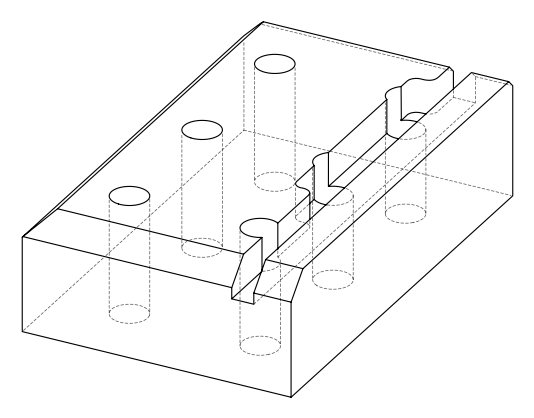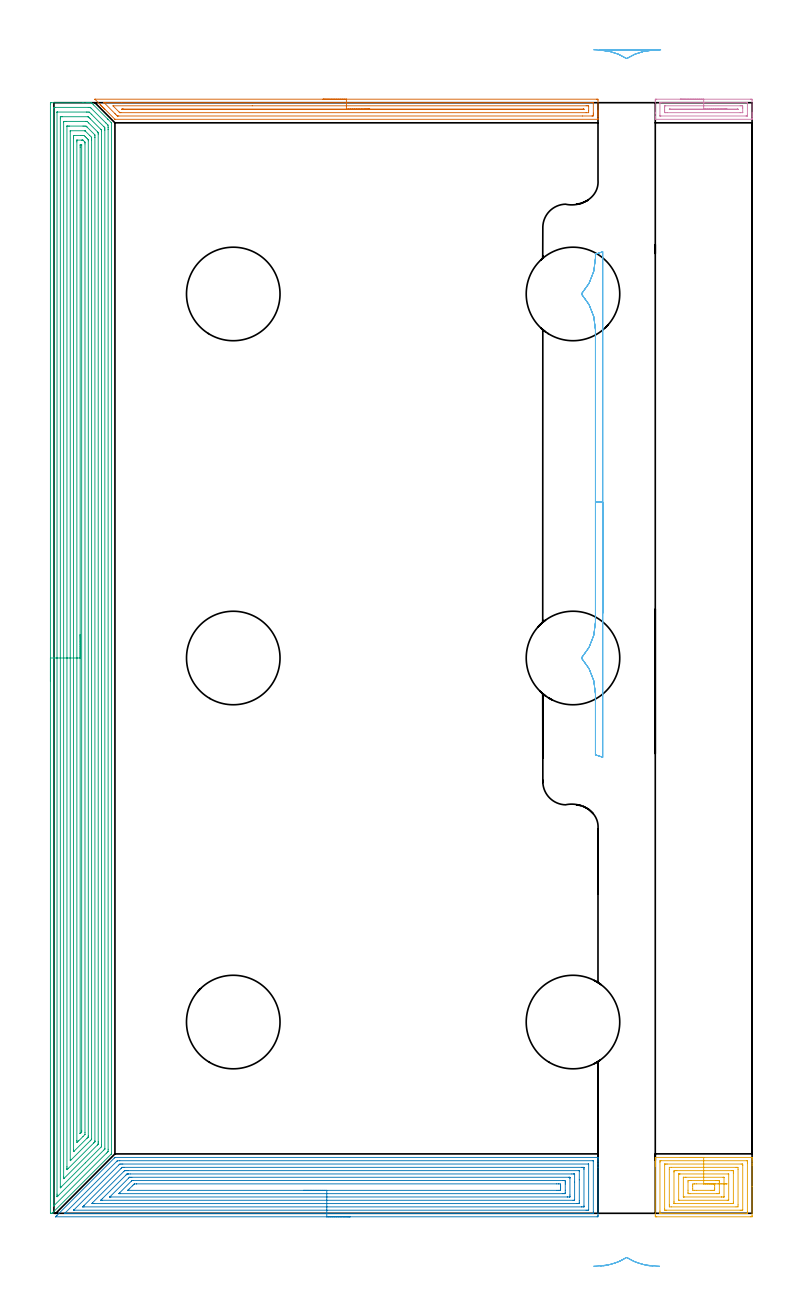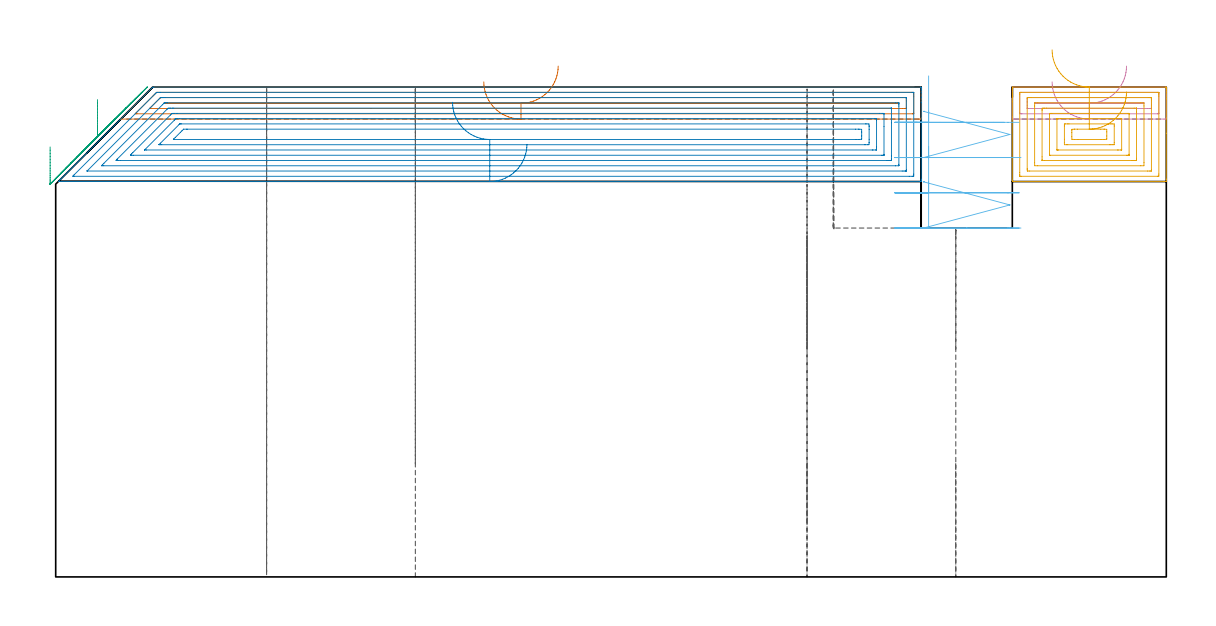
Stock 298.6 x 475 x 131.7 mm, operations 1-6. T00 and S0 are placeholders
(PLAN: 13 operations, 3 tool changes, 86.5 min)
(1 AREA_MILL | FG_CHAMFER_SURFACE | UGT0205_001 | 6.9 min | 8340 mm3)
(2 AREA_MILL_1 | FG_CHAMFER_SURFACE_1 | UGT0205_001 | 16.29 min | 77318 mm3)
(3 AREA_MILL_2 | FG_CHAMFER_SURFACE_2 | UGT0205_001 | 37.17 min | 156123 mm3)
(4 AREA_MILL_3 | FG_CHAMFER_SURFACE_3 | UGT0205_001 | 1.48 min | 1726 mm3)
(5 AREA_MILL_4 | FG_CHAMFER_SURFACE_4 | UGT0205_001 | 3.45 min | 16050 mm3)
(6 MILL_RECTANGULAR_SLOT | SLOT_RECTANGULAR | UGT0201_009 | Follow Part, ap 11.25, ae 75% | 5.75 min | 471475 mm3)
(7 MILL_RECTANGULAR_SLOT_1 | SLOT_RECTANGULAR_1 | UGT0201_094 | Follow Part, ap 5, ae 75% | 12.22 min | 221567 mm3)
(8 INDEXABLE_INSERT_DRILL_THROUGH_HOLE_FROM_SOLID | STEP1HOLE | NXT0302_035 | 0.55 min | 165338 mm3)
(9 INDEXABLE_INSERT_DRILL_THROUGH_HOLE_FROM_SOLID_1 | STEP1HOLE_1 | NXT0302_035 | 0.55 min | 118722 mm3)
(10 INDEXABLE_INSERT_DRILL_THROUGH_HOLE_FROM_SOLID_2 | STEP1HOLE_2 | NXT0302_035 | 0.55 min | 165401 mm3)
(11 INDEXABLE_INSERT_DRILL_THROUGH_HOLE_FROM_SOLID_3 | STEP1HOLE_3 | NXT0302_035 | 0.55 min | 138686 mm3)
(12 INDEXABLE_INSERT_DRILL_THROUGH_HOLE_FROM_SOLID_4 | STEP1HOLE_4 | NXT0302_035 | 0.55 min | 165448 mm3)
(13 INDEXABLE_INSERT_DRILL_THROUGH_HOLE_FROM_SOLID_5 | STEP1HOLE_5 | NXT0302_035 | 0.55 min | 118642 mm3)
(TOOL UGT0205_001 | Chamfer Mill 20 x 3 x 45 deg. | D20 FL50 Z2)
(TOOL UGT0201_009 | End Mill 45 mm | D45 FL63 Z6)
(TOOL UGT0201_094 | End mill 20 mm | D20 FL38 Z4)
(TOOL NXT0302_035 | Index. Insert Drill 40mm [880-D4000L40-05] | D40 PA176 FL200 Z2)
(OP 1 AREA_MILL)
G17 G21 G94 G90
T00 M6
G54
G17 G0 G90 X115.1 Y476.5 S1061 M3
G43 Z141.7 H0
Z133.1
G94 G1 X115.138 Z132.228 F250.
X115.252 Z131.363
X115.441 Z130.512
X115.703 Z129.68
X116.037 Z128.874
X116.44 Z128.1
X116.909 Z127.364
X117.44 Z126.672
X118.029 Z126.029
X118.672 Z125.44
X119.364 Z124.908
X120.1 Z124.44
X120.874 Z124.037
X121.68 Z123.703
X122.512 Z123.441
X123.364 Z123.252
X124.229 Z123.138
X125.1 Z123.1
X232.105
X232.471 Y476.497 Z123.101
X232.69 Y476.492 Z123.105
X232.7 Y476.138 Z123.459
Y471.762 Z127.832
Y471.18 Z128.417
Y470.887 Z128.709
Y470.305 Z129.292
Y470.012 Z129.584
Y469.427 Z130.173
Y469.137 Z130.462
Y468.142 Z131.457
X232.698 Y468.02 Z131.573
X232.69 Y467.902 Z131.688
X232.551 Y467.9 Z131.7
X26.121
X26.104 Y467.904 Z131.695
X26.09 Y467.91 Z131.688
X21.8 Y472.198 Z127.398
X21.662 Y472.337 Z127.261
X21.501 Y472.498 Z127.1
X21.36 Y472.638 Z126.958
X21.216 Y472.783 Z126.815
X21.072 Y472.927 Z126.671
X20.923 Y473.075 Z126.52
X20.77 Y473.229 Z126.369
X20.642 Y473.357 Z126.241
X20.485 Y473.513 Z126.082
X20.324 Y473.675 Z125.923
X20.213 Y473.786 Z125.812
X20.047 Y473.95 Z125.644
X19.879 Y474.121 Z125.477
X19.784 Y474.215 Z125.382
X17.614 Y476.386 Z123.214
X17.507 Y476.492 Z123.106
X17.601 Y476.498 Z123.101
X17.649 Y476.5 Z123.1
X125.1
Y475.086 Z124.514
X230.322 Y475.085 Z124.515
X230.504 Y475.084 Z124.516
X230.659 Y475.08 Z124.52
X230.69 Y475.079 Z124.521
X230.694 Y475.058 Z124.542
X230.697 Y475.033 Z124.567
X230.7 Y474.892 Z124.708
Y470.516 Z129.084
X230.696 Y470.012 Z129.588
X230.691 Y469.65 Z129.95
X230.668 Y469.321 Z130.279
X230.322 Y469.317 Z130.283
X230.14 Y469.315 Z130.285
X226.104 Y469.314 Z130.286
X27.723
X27.368 Y469.317 Z130.283
X27.191 Y469.32 Z130.28
X27.15 Y469.321 Z130.279
X27.104 Y469.358 Z130.242
X27.012 Y469.442 Z130.158
X26.438 Y470.012 Z129.588
X26.121 Y470.329 Z129.271
X21.662 Y474.79 Z124.81
X21.433 Y475.025 Z124.575
X21.388 Y475.073 Z124.527
X21.459 Y475.079 Z124.521
X21.662 Y475.083 Z124.517
X21.843 Y475.085 Z124.515
X28.963 Y475.086 Z124.514
X125.1
Y473.672 Z125.928
X227.646 Y473.671 Z125.929
X228.378 Y473.67 Z125.93
X228.538 Y473.668 Z125.932
X228.69 Y473.664 Z125.936
X228.695 Y473.513 Z126.087
X228.699 Y473.355 Z126.245
X228.7 Y471.604 Z127.996
X228.695 Y470.887 Z128.713
X228.693 Y470.736 Z128.864
X227.646 Y470.729 Z128.871
X28.634
X28.31 Y470.731 Z128.869
X28.218 Y470.734 Z128.866
X28.173 Y470.737 Z128.863
X28.162 Y470.746 Z128.854
X28.11 Y470.792 Z128.808
X28.012 Y470.887 Z128.713
X27.904 Y470.995 Z128.605
X25.387 Y473.513 Z126.087
X25.229 Y473.671 Z125.929
X84.824 Y473.672 Z125.928
X125.1
Y472.257 Z127.343
X226.367
X226.426 Y472.255 Z127.345
X226.542 Y472.25 Z127.35
X226.69 Y472.241 Z127.359
X226.691 Y472.2 Z127.4
X226.69 Y472.159 Z127.441
X226.542 Y472.15 Z127.45
X226.426 Y472.145 Z127.456
X226.367 Y472.143 Z127.457
X30.075
X29.687 Y472.146 Z127.454
X29.293 Y472.15 Z127.45
X29.2 Y472.161 Z127.439
X29.154 Y472.203 Z127.397
X29.125 Y472.233 Z127.367
X29.112 Y472.249 Z127.351
X29.127 Y472.251 Z127.349
X29.186 Y472.254 Z127.346
X29.57 Y472.257 Z127.343
X29.687
X125.1
X125.972 Z127.381
X126.837 Z127.495
X127.688 Z127.683
X128.52 Z127.946
X129.326 Z128.28
X130.1 Z128.682
X130.836 Z129.151
X131.528 Z129.682
X132.171 Z130.272
X132.761 Z130.915
X133.292 Z131.607
X133.76 Z132.343
X134.163 Z133.116
X134.497 Z133.922
X134.759 Z134.754
X134.948 Z135.606
X135.062 Z136.471
X135.1 Z137.343
G0 Z141.7
M5
M2
(OP 2 AREA_MILL_1)
G17 G21 G94 G90
T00 M6
G54
G17 G0 G90 X126.7 Y-1.5 S1061 M3
G43 Z141.7 H0
Z116.3
G94 G1 X126.662 Z115.428 F250.
X126.548 Z114.564
X126.359 Z113.712
X126.097 Z112.88
X125.763 Z112.074
X125.36 Z111.3
X124.891 Z110.564
X124.36 Z109.872
X123.771 Z109.229
X123.128 Z108.64
X122.436 Z108.108
X121.7 Z107.64
X120.926 Z107.237
X120.12 Z106.903
X119.288 Z106.641
X118.436 Z106.452
X117.572 Z106.338
X116.7 Z106.3
X0.791
X0.735 Y-1.495 Z106.303
X0.719 Y-1.492 Z106.305
X0.735 Y-1.463 Z106.334
X1.321 Y-0.879 Z106.921
X25.822 Y23.622 Z131.421
X26.065 Y23.867 Z131.663
X26.077 Y23.878 Z131.674
X26.104 Y23.897 Z131.686
X26.373 Y23.9 Z131.7
X232.52
X232.69 Y23.904 Z131.696
X232.694 Y23.827 Z131.619
X232.7 Y23.381 Z131.18
Y23.115 Z130.915
Y22.377 Z130.172
Y21.114 Z128.911
Y19.694 Z127.49
Y-0.871 Z106.927
X232.698 Y-1.135 Z106.662
X232.69 Y-1.492 Z106.306
X232.334 Y-1.499 Z106.299
X116.7 Y-1.5 Z106.3
Y-0.086 Z107.714
X4.909 Y-0.085 Z107.715
X4.8 Y-0.083 Z107.717
X4.599 Y-0.079 Z107.721
X4.684 Y0.023 Z107.823
X4.793 Y0.139 Z107.939
X4.909 Y0.259 Z108.059
X26.7 Y22.05 Z129.85
X27.03 Y22.377 Z130.177
X27.112 Y22.454 Z130.254
X27.135 Y22.474 Z130.274
X27.164 Y22.48 Z130.28
X27.267 Y22.481 Z130.281
X28.053 Y22.486 Z130.286
X28.162
X230.389 Y22.485 Z130.285
X230.606 Y22.483 Z130.283
X230.668 Y22.48 Z130.28
X230.692 Y22.477 Z130.277
X230.694 Y22.473 Z130.273
X230.698 Y22.437 Z130.237
X230.699 Y22.377 Z130.177
Y0.498 Z108.298
X230.692 Y0.023 Z107.823
X230.69 Y-0.075 Z107.725
X230.498 Y-0.082 Z107.718
X230.388 Y-0.085 Z107.715
X230.28
X229.494 Y-0.086 Z107.714
X116.7
Y1.328 Z109.128
X8.546 Y1.329 Z109.129
X8.486 Y1.33 Z109.13
X8.458 Y1.333 Z109.133
X8.449 Y1.334 Z109.134
X8.451 Y1.343 Z109.143
X8.459 Y1.358 Z109.158
X8.467 Y1.368 Z109.168
X8.486 Y1.387 Z109.187
X27.689 Y20.589 Z128.389
X27.926 Y20.824 Z128.624
X28.162 Y21.055 Z128.855
X28.58 Y21.065 Z128.865
X29.056 Y21.069 Z128.869
X29.468 Y21.071 Z128.871
X228.491
X228.652 Y21.069 Z128.869
X228.678 Y21.068 Z128.868
X228.686 Y21.066 Z128.866
X228.69 Y21.047 Z128.847
X228.696 Y20.937 Z128.737
X228.699 Y20.797 Z128.597
Y1.604 Z109.404
X228.693 Y1.394 Z109.194
X228.69 Y1.339 Z109.139
X228.67 Y1.335 Z109.135
X228.612 Y1.332 Z109.132
X228.491 Y1.33 Z109.13
X228.08 Y1.329 Z109.129
X227.597 Y1.328 Z109.128
X116.7
Y2.743 Z110.543
X12.921
X12.559 Y2.746 Z110.546
X12.378 Y2.749 Z110.549
X12.311 Y2.751 Z110.551
X12.334 Y2.776 Z110.576
X12.608 Y3.056 Z110.856
X12.885 Y3.336 Z111.136
X12.958 Y3.409 Z111.209
X28.703 Y19.154 Z126.954
X29.056 Y19.505 Z127.305
X29.153 Y19.597 Z127.397
X29.208 Y19.647 Z127.447
X29.308 Y19.65 Z127.45
X29.522 Y19.654 Z127.454
X29.95 Y19.657 Z127.457
X29.987
X225.845
X226.667 Y19.652 Z127.452
X226.685 Y19.651 Z127.451
X226.69 Y19.635 Z127.435
X226.695 Y19.581 Z127.381
X226.698 Y19.47 Z127.27
X226.7 Y19.247 Z127.047
Y18.803 Z126.603
Y3.154 Z110.954
X226.698 Y2.931 Z110.731
X226.695 Y2.82 Z110.62
X226.69 Y2.765 Z110.565
X226.685 Y2.749 Z110.549
X226.66 Y2.748 Z110.548
X225.808 Y2.743 Z110.543
X225.771
X116.7
Y4.157 Z111.957
X17.43
X16.871 Y4.158 Z111.958
X16.535 Y4.16 Z111.96
X16.216 Y4.164 Z111.964
X16.495 Y4.494 Z112.294
X16.514 Y4.515 Z112.315
X29.95 Y17.952 Z125.752
X30.238 Y18.228 Z126.028
X30.514 Y18.236 Z126.036
X30.845 Y18.24 Z126.04
X31.402 Y18.243 Z126.043
X31.739
X224.577
X224.666 Y18.241 Z126.041
X224.68 Y18.24 Z126.04
X224.689 Y18.237 Z126.037
X224.692 Y18.219 Z126.019
X224.698 Y18.121 Z125.921
X224.7 Y14.32 Z122.12
Y5.388 Z113.188
X224.698 Y4.709 Z112.509
X224.694 Y4.494 Z112.294
X224.684 Y4.164 Z111.964
X224.354 Y4.16 Z111.96
X224.019 Y4.158 Z111.958
X223.462 Y4.157 Z111.957
X116.7
Y5.571 Z113.371
X20.823 Y5.572 Z113.372
X20.296 Y5.576 Z113.376
X20.113 Y5.578 Z113.378
X20.096 Y5.637 Z113.437
X20.113 Y5.66 Z113.46
X20.422 Y5.973 Z113.773
X20.73 Y6.282 Z114.082
X30.845 Y16.396 Z124.196
X31.156 Y16.7 Z124.5
X31.243 Y16.784 Z124.584
X31.299 Y16.822 Z124.622
X31.384 Y16.824 Z124.624
X31.739 Y16.828 Z124.628
X31.922 Y16.829 Z124.629
X32.633
X221.52
X222.231 Y16.828 Z124.628
X222.416 Y16.826 Z124.626
X222.609 Y16.822 Z124.622
X222.69 Y16.815 Z124.615
X222.693 Y16.768 Z124.568
X222.698 Y16.544 Z124.344
X222.7 Y13.307 Z121.107
X222.699 Y5.814 Z113.614
X222.696 Y5.657 Z113.457
X222.692 Y5.601 Z113.401
X222.688 Y5.577 Z113.377
X222.674 Y5.576 Z113.376
X222.586 Y5.574 Z113.374
X222.231 Y5.571 Z113.371
X222.048
X116.7
Y6.985 Z114.785
X24.393 Y6.986 Z114.786
X24.011 Y6.989 Z114.789
X23.905 Y6.992 Z114.792
X23.901 Y6.993 Z114.793
X23.904 Y7. Z114.8
X23.922 Y7.022 Z114.822
X23.989 Y7.091 Z114.891
X24.073 Y7.176 Z114.976
X31.93 Y15.032 Z122.832
X32.126 Y15.224 Z123.024
X32.299 Y15.389 Z123.189
X32.331 Y15.408 Z123.208
X32.379 Y15.411 Z123.211
X32.444 Y15.413 Z123.213
X32.633 Y15.414 Z123.214
X33.336 Y15.415 Z123.215
X220.252 Y15.414 Z123.214
X220.442 Y15.413 Z123.213
X220.633 Y15.41 Z123.21
X220.68 Y15.408 Z123.208
X220.69 Y15.377 Z123.177
X220.695 Y15.309 Z123.109
X220.698 Y15.224 Z123.024
X220.7 Y14.966 Z122.766
Y7.813 Z115.613
X220.695 Y7.176 Z114.976
X220.691 Y7.048 Z114.848
X220.687 Y6.992 Z114.792
X220.629 Y6.99 Z114.79
X220.442 Y6.988 Z114.788
X219.739 Y6.985 Z114.785
X219.548
X116.7
Y8.399 Z116.199
X28.508 Y8.4 Z116.2
X28.162 Y8.401 Z116.201
X27.829 Y8.403 Z116.203
X27.781 Y8.406 Z116.206
X27.768 Y8.411 Z116.211
X27.778 Y8.426 Z116.226
X27.791 Y8.441 Z116.241
X27.89 Y8.543 Z116.343
X28.162 Y8.815 Z116.615
X33.156 Y13.807 Z121.607
X33.282 Y13.931 Z121.731
X33.33 Y13.974 Z121.774
X33.356 Y13.994 Z121.794
X33.387 Y13.995 Z121.795
X33.528 Y13.998 Z121.798
X33.857 Y14. Z121.8
X217.759
X218.09 Y13.998 Z121.798
X218.653 Y13.993 Z121.793
X218.696 Y13.435 Z121.235
X218.699 Y13.39 Z121.19
X218.7 Y12.541 Z120.341
Y9.859 Z117.659
X218.698 Y8.965 Z116.765
X218.697 Y8.921 Z116.721
X218.653 Y8.407 Z116.207
X218.321 Y8.403 Z116.203
X217.759 Y8.4 Z116.2
X217.43
X116.7 Y8.399 Z116.199
Y9.814 Z117.614
X31.783
X31.739 Y9.815 Z117.615
X31.694 Y9.818 Z117.618
X31.631 Y9.823 Z117.623
X31.66 Y9.859 Z117.659
X31.698 Y9.9 Z117.7
X31.739 Y9.943 Z117.743
X32.144 Y10.348 Z118.148
X33.528 Y11.731 Z119.531
X33.934 Y12.135 Z119.935
X34.346 Y12.541 Z120.341
X34.386 Y12.577 Z120.377
X34.422 Y12.579 Z120.379
X35.271 Y12.586 Z120.386
X35.316
X215.031
X215.927 Y12.585 Z120.385
X215.97 Y12.583 Z120.383
X216.69 Y12.541 Z120.341
X216.699 Y11.813 Z119.613
X216.7 Y11.647 Z119.447
Y10.918 Z118.718
X216.699 Y10.753 Z118.553
X216.696 Y10.028 Z117.828
X216.69 Y9.859 Z117.659
X216.013 Y9.817 Z117.617
X215.97 Y9.816 Z117.616
X215.121 Y9.814 Z117.614
X116.7
X115.828 Z117.652
X114.963 Z117.766
X114.112 Z117.954
X113.28 Z118.217
X112.474 Z118.551
X111.7 Z118.953
X110.964 Z119.422
X110.272 Z119.953
X109.629 Z120.543
X109.04 Z121.186
X108.508 Z121.878
X108.04 Z122.614
X107.637 Z123.388
X107.303 Z124.194
X107.041 Z125.026
X106.852 Z125.877
X106.738 Z126.742
X106.7 Z127.614
G0 Z141.7
M5
M2
(OP 3 AREA_MILL_2)
G17 G21 G94 G90
T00 M6
G54
G17 G0 G90 X-1.5 Y227.5 S1061 M3
G43 Z141.7 H0
Z115.6
G94 G1 Y227.538 Z114.728 F250.
Y227.652 Z113.864
Y227.841 Z113.012
Y228.103 Z112.18
Y228.437 Z111.374
Y228.84 Z110.6
Y229.308 Z109.864
Y229.84 Z109.172
Y230.429 Z108.529
Y231.072 Z107.94
Y231.764 Z107.408
Y232.5 Z106.94
Y233.274 Z106.537
Y234.08 Z106.203
Y234.912 Z105.941
Y235.763 Z105.752
Y236.628 Z105.638
Y237.5 Z105.6
Y474.375
X-1.497 Y474.689 Z105.602
X-1.492 Y474.99 Z105.606
X-1.187 Y475. Z105.91
X12.441 Z119.536
X13.867 Z120.963
X14.222 Z121.318
X14.933 Z122.033
X15.293 Z122.392
X16. Y474.996 Z123.1
X16.003 Y474.994 Z123.103
X16.18 Y474.822 Z123.277
X16.3 Y474.701 Z123.397
X16.894 Y474.106 Z123.994
X22.976 Y468.024 Z130.076
X23.129 Y467.873 Z130.226
X23.181 Y467.82 Z130.279
X24.493 Y466.507 Z131.593
X24.596 Y466.394 Z131.69
X24.6 Y466.33 Z131.7
Y25.653
Y25.406 Z131.684
X24.49 Y25.289 Z131.589
X-0.623 Y0.176 Z106.474
X-0.773 Y0.029 Z106.324
X-0.808 Y0.002 Z106.288
X-1.007 Y0. Z106.092
X-1.143 Z105.955
X-1.492 Y0.01 Z105.605
X-1.5 Y0.095 Z105.599
Y237.5 Z105.6
X-0.086 Z107.014
Y472.644
X-0.085 Y472.701 Z107.015
X-0.081 Y472.815 Z107.019
X-0.073 Y472.99 Z107.027
X-0.029 Y472.992 Z107.071
X0.452 Y472.999 Z107.552
X14.702 Z121.802
X15.113 Y472.995 Z122.213
X15.523 Y472.99 Z122.623
X15.587 Y472.951 Z122.687
X15.641 Y472.902 Z122.741
X15.749 Y472.798 Z122.849
X15.963 Y472.587 Z123.063
X22.22 Y466.33 Z129.32
X23.109 Y465.436 Z130.209
X23.129 Y465.409 Z130.229
X23.181 Y464.542 Z130.281
X23.183 Y464.487 Z130.283
X23.186 Y463.648 Z130.286
Y463.591
Y27.384
X23.184 Y26.547 Z130.284
X23.182 Y26.494 Z130.282
X23.178 Y26.44 Z130.278
X23.129 Y26.387 Z130.229
X22.766 Y26.018 Z129.866
X22.404 Y25.653 Z129.504
X-0.029 Y3.222 Z107.071
X-0.073 Y3.184 Z107.027
X-0.08 Y3.181 Z107.02
X-0.081 Y3.183 Z107.019
X-0.084 Y3.212 Z107.016
X-0.086 Y3.364 Z107.014
Y237.5
X1.328 Z108.428
X1.329 Y470.906 Z108.429
X1.33 Y470.959 Z108.43
X1.332 Y470.984 Z108.432
X1.334 Y470.989 Z108.434
X1.353 Y470.992 Z108.453
X1.554 Y470.999 Z108.654
X14.022 Y471. Z121.122
X14.222 Y470.999 Z121.322
X14.922 Y470.991 Z122.022
X15.113 Y470.978 Z122.213
X15.298 Y470.799 Z122.398
X16.003 Y470.097 Z123.103
X16.195 Y469.905 Z123.295
X21.347 Y464.752 Z128.447
X21.556 Y464.542 Z128.656
X21.764 Y464.324 Z128.864
X21.767 Y464.121 Z128.867
X21.77 Y463.648 Z128.87
X21.771 Y463.223 Z128.871
Y27.675
X21.769 Y27.558 Z128.869
X21.767 Y27.501 Z128.867
X21.765 Y27.476 Z128.865
X21.737 Y27.441 Z128.837
X21.544 Y27.244 Z128.644
X21.347 Y27.047 Z128.447
X1.753 Y7.453 Z108.853
X1.465 Y7.171 Z108.565
X1.355 Y7.066 Z108.455
X1.335 Y7.193 Z108.435
X1.333 Y7.304 Z108.433
X1.33 Y7.776 Z108.43
X1.329 Y8.202 Z108.429
X1.328 Y237.5 Z108.428
X2.743 Z109.843
Y468.118
X2.745 Y468.91 Z109.845
X2.747 Y468.964 Z109.847
X2.749 Y468.985 Z109.849
X2.766 Y468.99 Z109.866
X2.875 Y468.994 Z109.975
X3.094 Y468.998 Z110.194
X3.534 Y469. Z110.634
X14.453 Y468.999 Z121.553
X14.563 Y468.997 Z121.663
X14.618 Y468.994 Z121.718
X14.643 Y468.99 Z121.743
X14.691 Y468.948 Z121.791
X15.113 Y468.535 Z122.213
X15.533 Y468.118 Z122.633
X20.003 Y463.648 Z127.103
X20.148 Y463.5 Z127.248
X20.264 Y463.38 Z127.364
X20.339 Y463.3 Z127.439
X20.35 Y463.25 Z127.45
X20.356 Y462.856 Z127.456
X20.357 Y462.754 Z127.457
Y29.229
X20.355 Y28.832 Z127.455
X20.353 Y28.634 Z127.453
X20.35 Y28.536 Z127.45
X20.34 Y28.501 Z127.44
X20.318 Y28.475 Z127.418
X20.185 Y28.335 Z127.285
X13.43 Y21.578 Z120.53
X3.08 Y11.229 Z110.18
X2.921 Y11.073 Z110.021
X2.764 Y10.922 Z109.864
X2.753 Y10.912 Z109.853
X2.75 Y10.935 Z109.85
X2.746 Y11.04 Z109.846
X2.743 Y11.251 Z109.843
Y11.352
Y237.5
X4.157 Z111.257
Y466.598
X4.159 Y466.867 Z111.259
X4.161 Y466.943 Z111.261
X4.164 Y466.984 Z111.264
X4.176 Y466.99 Z111.276
X4.258 Y466.994 Z111.358
X4.425 Y466.998 Z111.525
X4.648 Y467. Z111.748
X5.315 Z112.415
X13.554 Z120.654
X13.888 Y466.998 Z120.988
X14.055 Y466.994 Z121.155
X14.138 Y466.99 Z121.238
X14.222 Y466.97 Z121.322
X14.871 Y466.33 Z121.971
X18.675 Y462.525 Z125.775
X18.839 Y462.356 Z125.939
X18.92 Y462.27 Z126.02
X18.936 Y462.249 Z126.036
X18.939 Y462.205 Z126.039
X18.941 Y462.129 Z126.041
X18.943 Y461.861 Z126.043
Y461.592
Y30.748
X18.942 Y30.123 Z126.042
X18.94 Y29.857 Z126.04
X18.936 Y29.587 Z126.036
X18.927 Y29.537 Z126.027
X18.903 Y29.51 Z126.003
X18.843 Y29.445 Z125.943
X18.675 Y29.274 Z125.775
X18.653 Y29.251 Z125.753
X4.377 Y14.975 Z111.477
X4.327 Y14.927 Z111.427
X4.254 Y14.864 Z111.354
X4.163 Y14.797 Z111.263
X4.16 Y14.927 Z111.26
X4.158 Y15.036 Z111.258
X4.157 Y15.195 Z111.257
Y15.821
Y237.5
X5.571 Z112.671
X5.572 Y464.861 Z112.672
X5.573 Y464.94 Z112.673
X5.576 Y464.979 Z112.676
X5.577 Y464.99 Z112.677
X5.598 Y464.992 Z112.698
X5.751 Y464.998 Z112.851
X6.206 Y465. Z113.306
X6.64 Z113.74
X12.441 Y464.999 Z119.541
X12.877 Y464.998 Z119.977
X13.331 Y464.99 Z120.431
X13.768 Y464.973 Z120.868
X14.21 Y464.542 Z121.31
X14.222 Y464.53 Z121.322
X17.525 Y461.228 Z124.625
X17.527 Y460.967 Z124.627
X17.529 Y460.33 Z124.629
Y460.073
X17.528 Y31.017 Z124.628
X17.526 Y30.698 Z124.626
X17.524 Y30.619 Z124.624
X17.522 Y30.584 Z124.622
X17.503 Y30.562 Z124.603
X17.428 Y30.481 Z124.528
X17.075 Y30.123 Z124.175
X16.985 Y30.032 Z124.085
X6.206 Y19.254 Z113.306
X5.83 Y18.88 Z112.93
X5.727 Y18.78 Z112.827
X5.584 Y18.643 Z112.684
X5.578 Y18.839 Z112.678
X5.573 Y19.138 Z112.673
X5.572 Y19.396 Z112.672
X5.571 Y20.034 Z112.671
Y237.5
X6.985 Z114.085
X6.986 Y462.754 Z114.086
X6.988 Y462.864 Z114.088
X6.992 Y462.976 Z114.092
X6.995 Y462.991 Z114.095
X7.006 Y462.994 Z114.106
X7.036 Y462.997 Z114.136
X7.097 Y462.999 Z114.197
X13.087 Y463. Z120.187
X13.209 Y462.997 Z120.309
X13.27 Y462.994 Z120.37
X13.299 Y462.99 Z120.399
X13.331 Y462.962 Z120.431
X13.546 Y462.754 Z120.646
X15.335 Y460.967 Z122.435
X16.003 Y460.289 Z123.103
X16.108 Y460.179 Z123.208
X16.111 Y460.073 Z123.211
X16.113 Y459.963 Z123.213
X16.114 Y459.179 Z123.214
X16.115 Y459.067 Z123.215
X16.114 Y31.911 Z123.214
X16.113 Y31.8 Z123.213
X16.11 Y31.688 Z123.21
X16.108 Y31.618 Z123.208
X16.082 Y31.588 Z123.182
X16.003 Y31.504 Z123.103
X15.762 Y31.259 Z122.862
X15.52 Y31.017 Z122.62
X7.285 Y22.783 Z114.385
X7.097 Y22.598 Z114.197
X7.031 Y22.538 Z114.131
X6.992 Y22.506 Z114.092
X6.986 Y22.972 Z114.086
X6.985 Y237.5 Z114.085
X8.4 Z115.5
Y459.659
Y460.073
X8.403 Y460.55 Z115.503
X8.407 Y460.967 Z115.507
X8.846 Y460.998 Z115.946
X11.517 Y461. Z118.617
X12.408 Y460.999 Z119.508
X12.441 Y460.997 Z119.541
X12.874 Y460.967 Z119.974
X13.331 Y460.517 Z120.431
X13.78 Y460.073 Z120.88
X14.222 Y459.629 Z121.322
X14.666 Y459.179 Z121.766
X14.694 Y459.144 Z121.794
X14.696 Y459.118 Z121.796
X14.698 Y459.059 Z121.798
X14.7 Y458.939 Z121.8
Y458.699
Y33.219
X14.698 Y32.804 Z121.798
X14.695 Y32.685 Z121.795
X14.694 Y32.659 Z121.794
X14.679 Y32.638 Z121.779
X14.643 Y32.596 Z121.743
X14.538 Y32.487 Z121.638
X14.222 Y32.169 Z121.322
X14.093 Y32.04 Z121.193
X8.6 Y26.547 Z115.7
X8.529 Y26.48 Z115.629
X8.479 Y26.436 Z115.579
X8.406 Y26.376 Z115.506
X8.403 Y26.47 Z115.503
X8.401 Y26.547 Z115.501
X8.4 Y26.766 Z115.5
Y27.028
Y237.5
X9.814 Z116.914
Y458.24
X9.815 Y458.709 Z116.915
X9.817 Y458.921 Z116.917
X9.819 Y458.973 Z116.919
X9.821 Y458.99 Z116.921
X9.846 Y458.993 Z116.946
X9.949 Y458.998 Z117.049
X11.728 Y459. Z118.828
X12.085 Y458.999 Z119.185
X12.263 Y458.997 Z119.363
X12.351 Y458.994 Z119.451
X12.394 Y458.99 Z119.494
X12.441 Y458.952 Z119.541
X13.116 Y458.285 Z120.216
X13.213 Y458.183 Z120.313
X13.27 Y458.122 Z120.37
X13.279 Y458.072 Z120.379
X13.286 Y457.391 Z120.386
Y34.592
X13.281 Y33.749 Z120.381
X13.279 Y33.698 Z120.379
X12.425 Y32.821 Z119.525
X10.621 Y31.017 Z117.721
X10.188 Y30.596 Z117.288
X9.821 Y30.267 Z116.921
X9.814 Y30.971 Z116.914
Y31.017
Y237.5
X11.228 Z118.328
Y455.927
X11.229 Y456.497 Z118.329
X11.232 Y456.817 Z118.332
X11.235 Y456.927 Z118.335
X11.243 Y456.99 Z118.343
X11.3 Y456.992 Z118.4
X11.55 Y456.997 Z118.65
X11.717 Y456.996 Z118.817
X11.85 Y456.992 Z118.95
X11.864 Y456.99 Z118.964
X11.867 Y456.968 Z118.967
X11.87 Y456.913 Z118.97
X11.871 Y456.82 Z118.971
X11.872 Y35.486 Z118.972
X11.871 Y35.164 Z118.971
X11.867 Y34.878 Z118.967
X11.865 Y34.74 Z118.965
X11.739 Y34.592 Z118.839
X11.647 Y34.495 Z118.747
X11.55 Y34.396 Z118.65
X11.452 Y34.299 Z118.552
X11.255 Y34.109 Z118.355
X11.233 Y34.091 Z118.333
X11.232 Z118.332
X11.23 Y34.12 Z118.33
X11.229 Y34.177 Z118.329
X11.228 Y34.269 Z118.328
Y237.5
Y238.372 Z118.366
Y239.236 Z118.48
Y240.088 Z118.669
Y240.92 Z118.931
Y241.726 Z119.265
Y242.5 Z119.668
Y243.236 Z120.136
Y243.928 Z120.667
Y244.571 Z121.257
Y245.16 Z121.9
Y245.691 Z122.592
Y246.16 Z123.328
Y246.563 Z124.102
Y246.897 Z124.908
Y247.159 Z125.74
Y247.348 Z126.591
Y247.462 Z127.456
Y247.5 Z128.328
G0 Z141.7
M5
M2
(OP 4 AREA_MILL_3)
G17 G21 G94 G90
T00 M6
G54
G17 G0 G90 X267.9 Y476.5 S1061 M3
G43 Z141.7 H0
Z133.1
G94 G1 X267.938 Z132.229 F250.
X268.052 Z131.364
X268.241 Z130.512
X268.503 Z129.68
X268.837 Z128.874
X269.24 Z128.1
X269.708 Z127.364
X270.24 Z126.672
X270.829 Z126.029
X271.472 Z125.44
X272.164 Z124.909
X272.9 Z124.44
X273.674 Z124.037
X274.48 Z123.703
X275.312 Z123.441
X276.164 Z123.252
X277.028 Z123.138
X277.9 Z123.1
X297.989
X298.356 Y476.498 Z123.101
X298.59 Y476.493 Z123.105
X298.6 Y476.138 Z123.459
Y470.887 Z128.707
Y470.335 Z129.262
Y470.012 Z129.584
Y469.46 Z130.136
Y469.137 Z130.457
Y468.492 Z131.107
Y468.167 Z131.432
X298.598 Y468.032 Z131.56
X298.59 Y467.902 Z131.688
X298.435 Y467.9 Z131.7
X257.364
X257.21 Y467.902 Z131.688
X257.202 Y468.032 Z131.56
X257.2 Y468.167 Z131.432
Y468.492 Z131.107
Y469.137 Z130.457
Y470.335 Z129.262
Y470.887 Z128.707
Y475.862 Z123.736
X257.203 Y476.138 Z123.459
X257.21 Y476.493 Z123.105
X257.444 Y476.497 Z123.101
X257.811 Y476.5 Z123.1
X277.9
Y475.086 Z124.514
X296.203 Y475.085 Z124.515
X296.385 Y475.084 Z124.516
X296.55 Y475.08 Z124.52
X296.585 Y475.079 Z124.521
X296.591 Y475.059 Z124.541
X296.594 Y475.03 Z124.57
X296.599 Y474.875 Z124.725
X296.6 Y469.624 Z129.976
X296.598 Y469.494 Z130.106
X296.594 Y469.391 Z130.209
X296.59 Y469.327 Z130.273
X296.558 Y469.321 Z130.279
X296.203 Y469.316 Z130.284
X296.022 Y469.315 Z130.285
X259.597
X259.415 Y469.316 Z130.284
X259.25 Y469.32 Z130.28
X259.215 Y469.321 Z130.279
X259.21 Y469.341 Z130.259
X259.206 Y469.37 Z130.23
X259.201 Y469.525 Z130.075
X259.2 Y474.776 Z124.824
X259.202 Y474.906 Z124.694
X259.206 Y475.01 Z124.59
X259.21 Y475.073 Z124.527
X259.242 Y475.079 Z124.521
X259.597 Y475.083 Z124.517
X259.778 Y475.085 Z124.515
X277.9 Y475.086 Z124.514
Y473.672 Z125.928
X293.525 Y473.671 Z125.929
X294.257 Y473.67 Z125.93
X294.418 Y473.668 Z125.932
X294.571 Y473.665 Z125.935
X294.59 Y473.513 Z126.087
X294.599 Y472.815 Z126.785
X294.6 Y472.638 Z126.962
X294.599 Y470.887 Z128.713
X294.597 Y470.798 Z128.802
X294.593 Y470.754 Z128.846
X294.59 Y470.737 Z128.863
X294.573 Y470.735 Z128.865
X294.418 Y470.732 Z128.868
X293.687 Y470.729 Z128.871
X293.525 Y470.728 Z128.872
X262.275 Y470.729 Z128.871
X261.543 Y470.73 Z128.87
X261.382 Y470.732 Z128.868
X261.229 Y470.735 Z128.865
X261.21 Y470.887 Z128.713
X261.204 Y471.062 Z128.538
X261.2 Y471.762 Z127.838
Y471.941 Z127.659
Y472.816 Z126.784
X261.201 Y473.513 Z126.087
X261.203 Y473.602 Z125.998
X261.207 Y473.646 Z125.954
X261.21 Y473.663 Z125.937
X261.227 Y473.665 Z125.935
X261.382 Y473.669 Z125.931
X261.544 Y473.671 Z125.929
X277.9 Y473.672 Z125.928
Y472.257 Z127.343
X292.303
X292.419 Y472.253 Z127.347
X292.59 Y472.244 Z127.356
X292.593 Y472.2 Z127.4
X292.59 Y472.156 Z127.444
X292.419 Y472.147 Z127.453
X292.303 Y472.143 Z127.457
X292.244
X263.498
X263.381 Y472.147 Z127.453
X263.21 Y472.156 Z127.444
X263.208 Y472.2 Z127.4
X263.21 Y472.244 Z127.356
X263.381 Y472.253 Z127.347
X263.498 Y472.256 Z127.344
X263.556 Y472.257 Z127.343
X277.9
X278.772 Z127.381
X279.637 Z127.495
X280.488 Z127.683
X281.32 Z127.946
X282.126 Z128.28
X282.9 Z128.682
X283.636 Z129.151
X284.328 Z129.682
X284.971 Z130.272
X285.56 Z130.915
X286.092 Z131.607
X286.56 Z132.343
X286.963 Z133.116
X287.297 Z133.922
X287.559 Z134.754
X287.748 Z135.606
X287.862 Z136.471
X287.9 Z137.343
G0 Z141.7
M5
M2
(OP 5 AREA_MILL_4)
G17 G21 G94 G90
T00 M6
G54
G17 G0 G90 X267.9 Y23.9 S1061 M3
G43 Z141.7 H0
G94 G1 X267.938 Z140.828 F250.
X268.052 Z139.963
X268.241 Z139.112
X268.503 Z138.28
X268.837 Z137.474
X269.24 Z136.7
X269.709 Z135.964
X270.24 Z135.272
X270.829 Z134.629
X271.472 Z134.039
X272.164 Z133.508
X272.9 Z133.04
X273.674 Z132.637
X274.48 Z132.303
X275.312 Z132.041
X276.164 Z131.852
X277.028 Z131.738
X277.9 Z131.7
X298.435
X298.59 Y23.898 Z131.688
X298.594 Y23.836 Z131.627
X298.6 Y23.436 Z131.236
Y23.036 Z130.835
Y22.377 Z130.172
Y21.153 Z128.95
Y20.589 Z128.383
Y11.482 Z119.28
X298.599 Y-0.871 Z106.926
X298.597 Y-1.479 Z106.318
X298.593 Y-1.492 Z106.306
X297.989 Y-1.5 Z106.3
X257.811
X257.544 Y-1.497 Z106.302
X257.21 Y-1.492 Z106.306
X257.2 Y-1.153 Z106.644
Y19.977 Z127.772
Y20.589 Z128.383
Y21.153 Z128.95
Y21.483 Z129.279
Y22.047 Z129.844
Y22.377 Z130.172
Y23.036 Z130.835
Y23.436 Z131.236
X257.207 Y23.836 Z131.627
X257.21 Y23.905 Z131.695
X257.361 Y23.9 Z131.7
X277.9
Y22.486 Z130.286
X296.203
X296.312 Y22.485 Z130.285
X296.529 Y22.481 Z130.281
X296.585 Y22.479 Z130.279
X296.59 Y22.467 Z130.267
X296.595 Y22.433 Z130.233
X296.598 Y22.377 Z130.177
X296.6 Y21.98 Z129.78
Y21.483 Z129.283
X296.599 Y0.521 Z108.321
X296.592 Y0.023 Z107.823
X296.59 Y-0.069 Z107.731
X296.421 Y-0.079 Z107.721
X296.31 Y-0.084 Z107.716
X296.203 Y-0.085 Z107.715
X259.597
X259.488
X259.271 Y-0.081 Z107.719
X259.215 Y-0.079 Z107.721
X259.21 Y-0.067 Z107.733
X259.205 Y-0.033 Z107.767
X259.202 Y0.023 Z107.823
X259.2 Y0.42 Z108.22
Y0.917 Z108.717
X259.201 Y21.879 Z129.679
X259.208 Y22.377 Z130.177
X259.21 Y22.47 Z130.27
X259.38 Y22.479 Z130.279
X259.49 Y22.484 Z130.284
X259.597 Y22.485 Z130.285
X277.9 Y22.486 Z130.286
Y21.072 Z128.872
X293.936 Y21.071 Z128.871
X294.418 Y21.067 Z128.867
X294.569 Y21.065 Z128.865
X294.59 Y20.771 Z128.571
X294.597 Y20.589 Z128.389
X294.6 Y20.406 Z128.206
X294.599 Y1.63 Z109.43
X294.594 Y1.447 Z109.247
X294.589 Y1.335 Z109.135
X294.538 Y1.332 Z109.132
X294.418 Y1.33 Z109.13
X294.007 Y1.329 Z109.129
X293.525 Y1.328 Z109.128
X261.864 Y1.329 Z109.129
X261.382 Y1.333 Z109.133
X261.231 Y1.335 Z109.135
X261.21 Y1.629 Z109.429
X261.203 Y1.812 Z109.612
X261.2 Y1.994 Z109.794
X261.201 Y20.771 Z128.571
X261.206 Y20.954 Z128.754
X261.211 Y21.065 Z128.865
X261.262 Y21.068 Z128.868
X261.382 Y21.07 Z128.87
X261.793 Y21.071 Z128.871
X262.275 Y21.072 Z128.872
X277.9
Y19.657 Z127.457
X291.776
X292.585 Y19.65 Z127.45
X292.6 Y18.832 Z126.632
Y3.6 Z111.4
X292.588 Y2.75 Z110.55
X291.739 Y2.743 Z110.543
X264.024
X263.215 Y2.75 Z110.55
X263.2 Y3.568 Z111.368
Y18.8 Z126.6
X263.212 Y19.65 Z127.45
X264.061 Y19.657 Z127.457
X277.9
Y18.243 Z126.043
X289.953
X290.511 Y18.241 Z126.041
X290.575 Y18.239 Z126.039
X290.582 Y18.237 Z126.037
X290.59 Y18.221 Z126.021
X290.597 Y18.156 Z125.956
X290.599 Y17.906 Z125.706
X290.6 Y17.259 Z125.059
X290.599 Y4.742 Z112.542
X290.596 Y4.494 Z112.294
X290.59 Y4.177 Z111.977
X290.283 Y4.164 Z111.964
X289.953 Y4.161 Z111.961
X289.397 Y4.158 Z111.958
X265.847 Y4.157 Z111.957
X265.289 Y4.159 Z111.959
X265.225 Y4.161 Z111.961
X265.218 Y4.163 Z111.963
X265.21 Y4.179 Z111.979
X265.203 Y4.244 Z112.044
X265.201 Y4.494 Z112.294
X265.2 Y5.141 Z112.941
X265.201 Y17.658 Z125.458
X265.204 Y17.906 Z125.706
X265.21 Y18.223 Z126.023
X265.517 Y18.236 Z126.036
X265.847 Y18.239 Z126.039
X266.404 Y18.243 Z126.043
X277.9
Y16.829 Z124.629
X288.351
X288.531 Y16.827 Z124.627
X288.575 Y16.824 Z124.624
X288.59 Y16.822 Z124.622
X288.593 Y16.809 Z124.609
X288.596 Y16.77 Z124.57
X288.6 Y16.58 Z124.38
X288.599 Y5.85 Z113.65
X288.595 Y5.705 Z113.505
X288.59 Y5.591 Z113.391
X288.582 Y5.577 Z113.377
X288.566 Y5.575 Z113.375
X288.523 Y5.574 Z113.374
X288.168 Y5.571 Z113.371
X287.985
X267.449
X267.269 Y5.573 Z113.373
X267.225 Y5.576 Z113.376
X267.21 Y5.578 Z113.378
X267.207 Y5.591 Z113.391
X267.204 Y5.631 Z113.431
X267.2 Y5.821 Z113.621
X267.201 Y16.55 Z124.35
X267.205 Y16.695 Z124.495
X267.21 Y16.809 Z124.609
X267.218 Y16.823 Z124.623
X267.234 Y16.825 Z124.625
X267.277 Y16.827 Z124.627
X267.632 Y16.829 Z124.629
X267.815
X277.9
Y15.415 Z123.215
X286.192 Y15.414 Z123.214
X286.382 Y15.413 Z123.213
X286.572 Y15.41 Z123.21
X286.589 Y15.408 Z123.208
X286.593 Y15.393 Z123.193
X286.598 Y15.355 Z123.155
X286.6 Y15.296 Z123.096
Y15.224 Z123.024
X286.599 Y7.176 Z114.976
X286.598 Y7.067 Z114.867
X286.594 Y7.013 Z114.813
X286.59 Y6.992 Z114.792
X286.568 Y6.99 Z114.79
X286.382 Y6.987 Z114.787
X285.68 Y6.985 Z114.785
X285.489
X269.609 Y6.986 Z114.786
X269.418 Y6.987 Z114.787
X269.228 Y6.991 Z114.791
X269.211 Y6.992 Z114.792
X269.207 Y7.007 Z114.807
X269.202 Y7.046 Z114.846
X269.2 Y7.104 Z114.904
Y7.176 Z114.976
X269.201 Y15.224 Z123.024
X269.202 Y15.333 Z123.133
X269.206 Y15.387 Z123.187
X269.21 Y15.408 Z123.208
X269.232 Y15.41 Z123.21
X269.418 Y15.413 Z123.213
X270.12 Y15.415 Z123.215
X270.311
X277.9
Y14. Z121.8
X283.139
X283.704
X284.034 Y13.999 Z121.799
X284.596 Y13.993 Z121.793
X284.6 Y13.435 Z121.235
Y8.965 Z116.765
X284.596 Y8.407 Z116.207
X284.265 Y8.402 Z116.202
X283.704 Y8.4 Z116.2
X283.375
X272.097
X271.766 Y8.401 Z116.201
X271.204 Y8.407 Z116.207
X271.2 Y8.968 Z116.768
Y9.859 Z117.659
Y13.435 Z121.235
X271.204 Y13.993 Z121.793
X271.535 Y13.998 Z121.798
X272.097 Y14. Z121.8
X272.425
X277.9
Y12.586 Z120.386
X280.98
X281.875 Y12.584 Z120.384
X281.918 Y12.583 Z120.383
X282.59 Y12.541 Z120.341
X282.599 Y11.859 Z119.659
Y10.753 Z118.553
X282.596 Y10.074 Z117.874
X282.59 Y9.859 Z117.659
X281.96 Y9.817 Z117.617
X281.918 Y9.816 Z117.616
X281.07 Y9.814 Z117.614
X274.82
X273.925 Y9.816 Z117.616
X273.882 Y9.817 Z117.617
X273.21 Y9.859 Z117.659
X273.201 Y10.541 Z118.341
Y11.647 Z119.447
X273.204 Y12.326 Z120.126
X273.21 Y12.541 Z120.341
X273.841 Y12.583 Z120.383
X273.882 Y12.584 Z120.384
X274.73 Y12.586 Z120.386
X277.9
X278.772 Z120.424
X279.637 Z120.538
X280.488 Z120.727
X281.32 Z120.989
X282.126 Z121.323
X282.9 Z121.726
X283.636 Z122.195
X284.328 Z122.726
X284.971 Z123.315
X285.56 Z123.958
X286.092 Z124.651
X286.56 Z125.386
X286.963 Z126.16
X287.297 Z126.966
X287.559 Z127.798
X287.748 Z128.65
X287.862 Z129.515
X287.9 Z130.386
G0 Z141.7
M5
M2
(OP 6 MILL_RECTANGULAR_SLOT)
G17 G21 G94 G90
T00 M6
G54
G17 G0 G90 X255.055 Y-22.598 S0 M3
G43 Z141.7 H0
Z122.225
G94 G1 X252.133 Y-21.922 F250.
G2 X244.95 Y-18.873 R22.5 F500.
X237.767 Y-21.922 R22.5
G1 X234.845 Y-22.598 F250.
G0 X256.147 Y-22.675 Z112.75
G1 X253.195 Y-22.141
G2 X244.95 Y-18.873 R22.5 F500.
X236.705 Y-22.141 R22.5
G1 X233.753 Y-22.675 F250.
G0 X259.035 Y-22.625 Z103.275
G1 X256.039 Y-22.47
G2 X244.95 Y-18.873 R22.5 F500.
X233.861 Y-22.47 R22.5
G1 X230.865 Y-22.625 F250.
G0 X259.035 Z93.8
G1 X256.039 Y-22.47
G2 X244.95 Y-18.873 R22.5 F500.
X233.861 Y-22.47 R22.5
G1 X230.865 Y-22.625 F250.
G0 Z141.7
X234.7 Y256.593
Z134.7
G1 Y303.15 Z122.225
Y411.269 F388.
G2 X232.927 Y410.641 R32.1
X231.6 Y410.246 R32.1 F500.
G1 Y408.484
G2 X225.612 Y393.2 R22.5
X231.6 Y377.916 R22.5
G1 Y274.669
Y252.784 F410.
G2 X225.612 Y237.5 R22.5
X231.6 Y222.216 R22.5
G1 Y197.706
Y196.054 F500.
G2 X234.7 Y195.031 R32.1
G1 Y303.15
Y304.15
X231.7 F250.
G0 X234.7 Y256.593 Z125.225
G1 Y303.15 Z112.75
Y411.269 F398.
G2 X232.927 Y410.641 R32.1
X231.6 Y410.246 R32.1 F500.
G1 Y408.484
G2 X225.612 Y393.2 R22.5
X231.6 Y377.916 R22.5
G1 Y274.669
Y252.784 F416.
G2 X225.612 Y237.5 R22.5
X231.6 Y222.216 R22.5
G1 Y197.706
Y196.054 F500.
G2 X234.7 Y195.031 R32.1
G1 Y303.15
Y304.15
X231.7 F250.
G0 X234.7 Y256.593 Z115.75
G1 Y303.15 Z103.275
Y411.269 F388.
G2 X232.927 Y410.641 R32.1
X231.6 Y410.246 R32.1 F500.
G1 Y408.484
G2 X225.612 Y393.2 R22.5
X231.6 Y377.916 R22.5
G1 Y274.669
Y252.784 F416.
G2 X225.612 Y237.5 R22.5
X231.6 Y222.216 R22.5
G1 Y197.706
Y196.054 F500.
G2 X234.7 Y195.031 R32.1
G1 Y303.15
Y304.15
X231.7 F250.
G0 X234.7 Y256.593 Z106.275
G1 Y303.15 Z93.8
Y411.269 F388.
G2 X232.927 Y410.641 R32.1
X231.6 Y410.246 R32.1 F500.
G1 Y408.484
G2 X225.612 Y393.2 R22.5
X231.6 Y377.916 R22.5
G1 Y274.669
Y252.784 F416.
G2 X225.612 Y237.5 R22.5
X231.6 Y222.216 R22.5
G1 Y197.706
Y196.054 F500.
G2 X234.7 Y195.031 R32.1
G1 Y303.15
Y304.15
X231.7 F250.
G0 Z141.7
X230.865 Y497.625
Z122.225
G1 X233.861 Y497.47
G2 X244.95 Y493.873 R22.5 F500.
X256.039 Y497.47 R22.5
G1 X259.035 Y497.625 F250.
G0 X233.561 Y497.5 Z125.225
G1 X233.371 Z125.174
Y497.49 Z125.171
Y497.5 Z125.169
X256.529 Z118.963
Y497.49 Z118.961
Y497.5 Z118.958
X233.371 Z112.753
Y497.49 Z112.75
G2 X244.95 Y493.873 R22.5 F500.
X256.529 Y497.49 R22.5
G1 X259.528 Y497.579 F250.
G0 X230.865 Y497.625 Z103.275
G1 X233.861 Y497.47
G2 X244.95 Y493.873 R22.5 F500.
X256.039 Y497.47 R22.5
G1 X259.035 Y497.625 F250.
G0 X233.561 Y497.5 Z106.275
G1 X233.371 Z106.224
Y497.49 Z106.221
Y497.5 Z106.219
X256.529 Z100.013
Y497.49 Z100.011
Y497.5 Z100.008
X233.371 Z93.803
Y497.49 Z93.8
G2 X244.95 Y493.873 R22.5 F500.
X256.529 Y497.49 R22.5
G1 X259.528 Y497.579 F250.
G0 Z141.7
M5
M2
